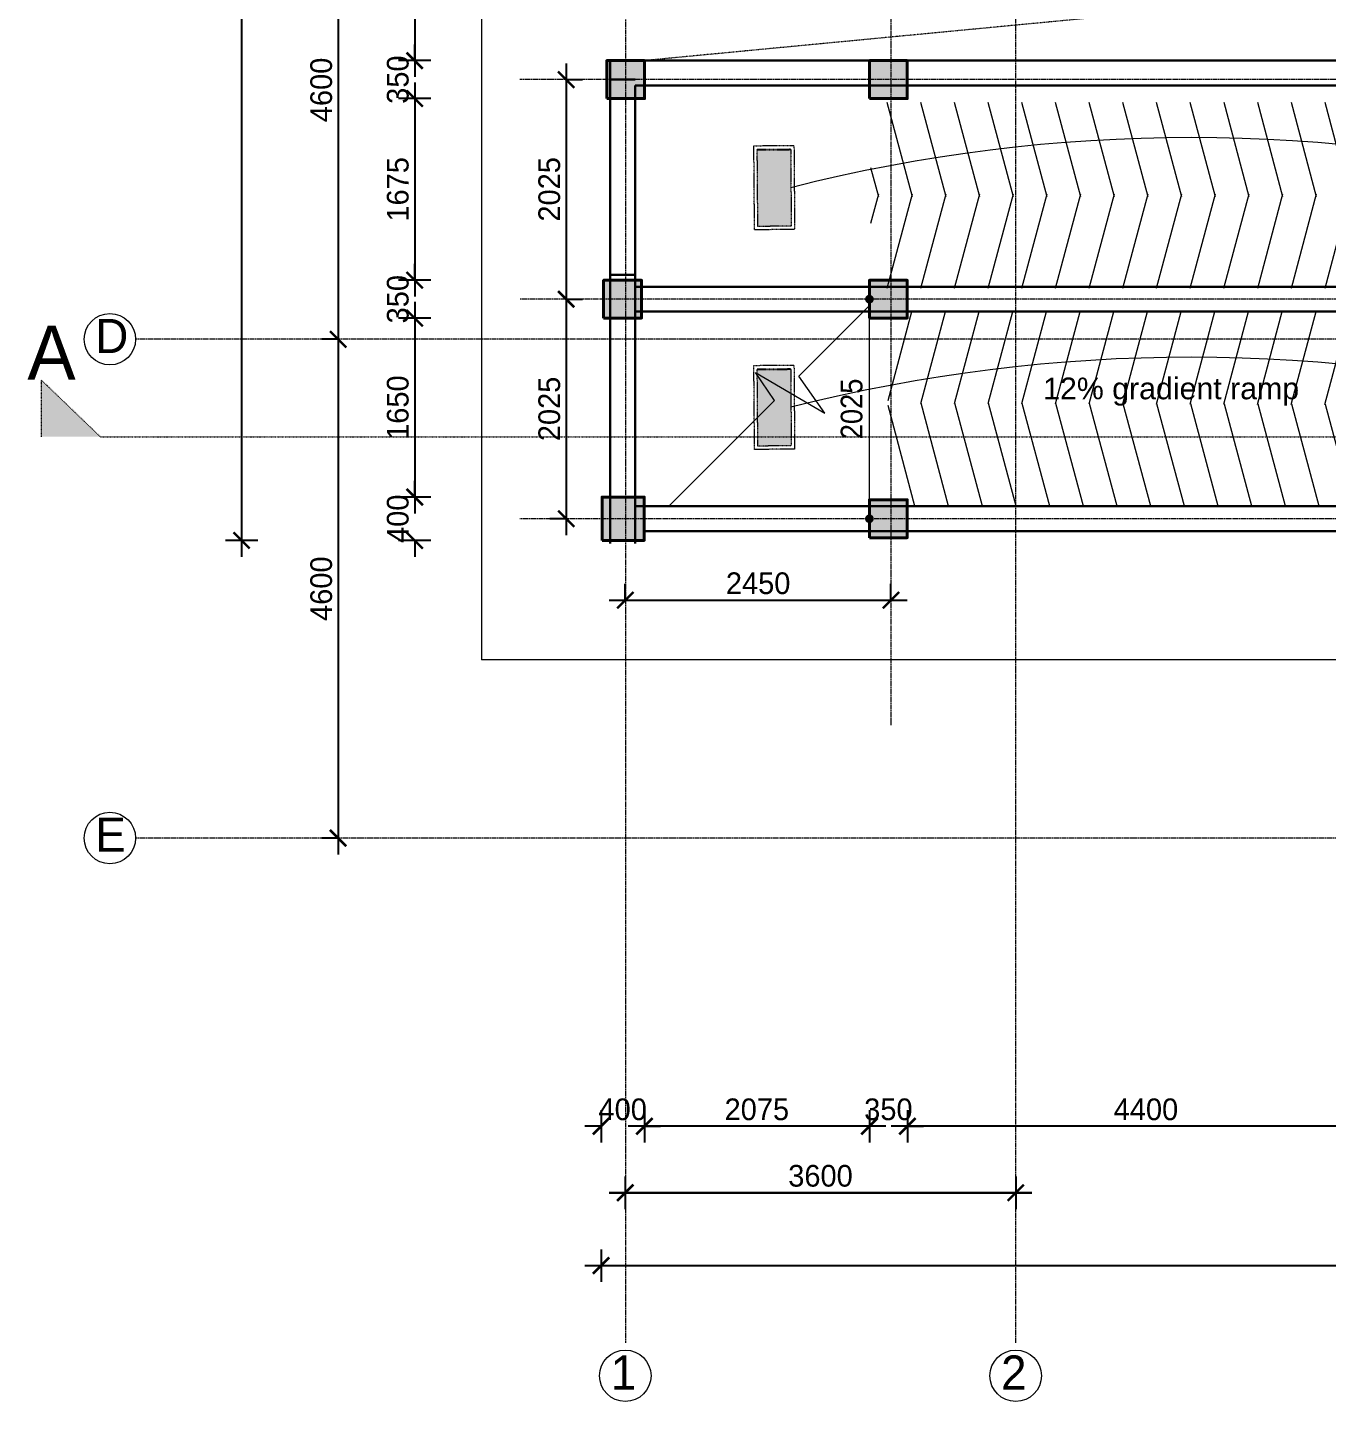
# Model space of a CAD drawing. Header units: inches. Extents: x -3071 to 2534411, y -17796 to 388172.
# Drawn here: x 1663133 to 1675120, y 346953 to 359625 of the extents above; entities that cross this region are included whole.
import ezdxf

# ---------------------------------------------------------------- set-up
doc = ezdxf.new("R2010")
doc.units = ezdxf.units.IN
doc.header["$MEASUREMENT"] = 0
for name, pattern in [('ACAD_ISO08W100', [36, 24, -3, 6, -3]), ('CENTER', [2, 1.25, -0.25, 0.25, -0.25]), ('DASHDOT2', [12.7, 6.35, -3.175, 0, -3.175]), ('DASHED', [0.75, 0.5, -0.25])]:
    doc.linetypes.add(name, pattern=pattern)
doc.layers.add('1 x 4 recessed', color=80, linetype='CENTER')
doc.layers.add('Wires', color=1, linetype='Continuous')
for name, color, linetype, lineweight in [('A .4 col', 5, 'Continuous', 40), ('A 0.05 hatch', 252, 'Continuous', 5), ('A 0.18 steps', 6, 'Continuous', 18), ('cen', 50, 'ACAD_ISO08W100', 5), ('dotted line', 1, 'DASHED', 9), ('Grid Tag', 6, 'Continuous', 20), ('p1 walls stone outline', 4, 'Continuous', 30), ('section', 6, 'DASHDOT2', 20), ('text', 7, 'Continuous', 25)]:
    doc.layers.add(name, color=color, linetype=linetype, lineweight=lineweight)
doc.styles.add('AERIAL', font='arial.ttf', dxfattribs={"height": 10})
doc.styles.add('Archi 100', font='GOTHIC.TTF', dxfattribs={"height": 200})
doc.styles.add('ARIAL', font='arial.ttf', dxfattribs={"width": 0.9})
doc.styles.add('CG', font='GOTHIC.TTF', dxfattribs={"height": 40})
doc.styles.get("Standard").update_dxf_attribs({"font": 'GOTHIC.TTF'})
doc.dimstyles.new('Archi 100', dxfattribs={"dimtxt": 200, "dimasz": 150, "dimexe": 150, "dimexo": 300, "dimgap": 50, "dimtad": 1, "dimdec": 0, "dimrnd": 5, "dimzin": 0, "dimdsep": 46, "dimtxsty": 'Archi 100', "dimblk": 'ARCHTICK', "dimcen": 0.09, "dimdle": 150, "dimclrd": 256, "dimclre": 256, "dimclrt": 256, "dimadec": 0, "dimazin": 0, "dimtfac": 1, "dimtdec": 0, "dimtix": 1, "dimtofl": 0, "dimtmove": 0, "dimatfit": 3, "dimfxl": 150, "dimfxlon": 1, "dimtolj": 1, "dimtzin": 0, "dimlwd": -1, "dimlwe": -1, "dimarcsym": 0})
doc.dimstyles.new('el to el 200', dxfattribs={"dimtxt": 200, "dimasz": 80, "dimexe": 150, "dimexo": 150, "dimgap": 60, "dimtad": 1, "dimdec": 1, "dimlfac": -1, "dimrnd": 1, "dimdsep": 46, "dimtxsty": 'ARIAL', "dimblk": 'DOT', "dimcen": 1, "dimdle": 25, "dimse1": 1, "dimse2": 1, "dimclrd": 256, "dimclre": 256, "dimclrt": 256, "dimadec": 0, "dimazin": 0, "dimtfac": 1, "dimtdec": 1, "dimtix": 1, "dimtmove": 1, "dimatfit": 0, "dimfxl": 400, "dimfxlon": 1, "dimlwd": 9, "dimlwe": 9, "dimarcsym": 0})

# ---------------------------------------------------------------- blocks, each defined once
blk = doc.blocks.new('grid')
at = {"layer": 'Grid Tag', "linetype": 'Continuous', "ltscale": 30}
blk.add_circle((51, 48), 264, dxfattribs=at)
blk.add_attdef('GRID', (-143, -93), '', height=200)
blk = doc.blocks.new('_Dot')
at = {"color": 0, "linetype": 'ByBlock', "lineweight": -2}
blk.add_line((-0.5, 0), (-1, 0), dxfattribs=at)
at = {"color": 0, "linetype": 'ByBlock', "const_width": 0.5}
blk.add_lwpolyline([(-0.25, 0, 1), (0.25, 0, 1)], format="xyb", close=True, dxfattribs=at)
blk = doc.blocks.new('*D711')
at = {"layer": 'Defpoints', "lineweight": 9, "ltscale": 20, "transparency": 16777216}
blk.add_line((1670896, 355174), (1670896, 357039), dxfattribs=at)
at = {"layer": 'Defpoints', "color": 0, "ltscale": 20, "transparency": 16777216}
for p in [(1670896, 357119), (1671071, 357119), (1671071, 355094)]:
    blk.add_point(p, dxfattribs=at)
at = {"layer": 'Defpoints', "lineweight": 9, "ltscale": 20, "transparency": 16777216, "xscale": 80, "yscale": 80, "zscale": 80}
for p, rotation in [((1670896, 357119), 89.9999999999999), ((1670896, 355094), 269.9999999999999)]:
    blk.add_blockref('_Dot', p, dxfattribs=dict(at, rotation=rotation))
at = {"layer": 'Defpoints', "ltscale": 20, "transparency": 16777216, "insert": (1670733, 356107), "char_height": 200, "attachment_point": 5, "rotation": 90, "style": 'ARIAL'}
blk.add_mtext('2025', dxfattribs=at)
blk = doc.blocks.new('_ArchTick')
at = {"color": 0, "linetype": 'ByBlock', "const_width": 0.15}
blk.add_lwpolyline([(-0.5, -0.5), (0.5, 0.5)], dxfattribs=at)
blk = doc.blocks.new('*D1008')
at = {"transparency": 16777216}
for p, q in [((1666703, 361299), (1666703, 359169)), ((1666853, 361149), (1666553, 361149)), ((1666853, 359319), (1666553, 359319))]:
    blk.add_line(p, q, dxfattribs=at)
at = {"layer": 'Defpoints', "color": 0, "transparency": 16777216}
for p in [(1668445, 361149), (1666703, 359319), (1668473, 359319)]:
    blk.add_point(p, dxfattribs=at)
at = {"transparency": 16777216, "xscale": 150, "yscale": 150, "zscale": 150}
for p, rotation in [((1666703, 361149), 90), ((1666703, 359319), 270)]:
    blk.add_blockref('_ArchTick', p, dxfattribs=dict(at, rotation=rotation))
at = {"transparency": 16777216, "insert": (1666548, 360234), "char_height": 200, "attachment_point": 5, "rotation": 90, "style": 'Archi 100'}
blk.add_mtext('\\A1;1830', dxfattribs=at)
blk = doc.blocks.new('*D1009')
at = {"transparency": 16777216}
for p, q in [((1666703, 359319), (1666703, 359469)), ((1666853, 359319), (1666553, 359319)), ((1666853, 358969), (1666553, 358969)), ((1666703, 358969), (1666703, 358819))]:
    blk.add_line(p, q, dxfattribs=at)
at = {"layer": 'Defpoints', "color": 0, "transparency": 16777216}
for p in [(1668473, 359319), (1666703, 358969), (1668473, 358969)]:
    blk.add_point(p, dxfattribs=at)
at = {"transparency": 16777216, "xscale": 150, "yscale": 150, "zscale": 150}
for p, rotation in [((1666703, 359319), 270), ((1666703, 358969), 90)]:
    blk.add_blockref('_ArchTick', p, dxfattribs=dict(at, rotation=rotation))
at = {"transparency": 16777216, "insert": (1666548, 359144), "char_height": 200, "attachment_point": 5, "rotation": 90, "style": 'Archi 100'}
blk.add_mtext('\\A1;350', dxfattribs=at)
blk = doc.blocks.new('*D1010')
at = {"transparency": 16777216}
for p, q in [((1666703, 359119), (1666703, 357144)), ((1666853, 358969), (1666553, 358969)), ((1666853, 357294), (1666553, 357294))]:
    blk.add_line(p, q, dxfattribs=at)
at = {"layer": 'Defpoints', "color": 0, "transparency": 16777216}
for p in [(1668473, 358969), (1666703, 357294), (1668446, 357294)]:
    blk.add_point(p, dxfattribs=at)
at = {"transparency": 16777216, "xscale": 150, "yscale": 150, "zscale": 150}
for p, rotation in [((1666703, 358969), 90), ((1666703, 357294), 270)]:
    blk.add_blockref('_ArchTick', p, dxfattribs=dict(at, rotation=rotation))
at = {"transparency": 16777216, "insert": (1666548, 358132), "char_height": 200, "attachment_point": 5, "rotation": 90, "style": 'Archi 100'}
blk.add_mtext('\\A1;1675', dxfattribs=at)
blk = doc.blocks.new('*D1011')
at = {"transparency": 16777216}
for p, q in [((1666703, 357294), (1666703, 357444)), ((1666853, 357294), (1666553, 357294)), ((1666853, 356944), (1666553, 356944)), ((1666703, 356944), (1666703, 356794))]:
    blk.add_line(p, q, dxfattribs=at)
at = {"layer": 'Defpoints', "color": 0, "transparency": 16777216}
for p in [(1668446, 357294), (1666703, 356944), (1668446, 356944)]:
    blk.add_point(p, dxfattribs=at)
at = {"transparency": 16777216, "xscale": 150, "yscale": 150, "zscale": 150}
for p, rotation in [((1666703, 357294), 270), ((1666703, 356944), 90)]:
    blk.add_blockref('_ArchTick', p, dxfattribs=dict(at, rotation=rotation))
at = {"transparency": 16777216, "insert": (1666548, 357119), "char_height": 200, "attachment_point": 5, "rotation": 90, "style": 'Archi 100'}
blk.add_mtext('\\A1;350', dxfattribs=at)
blk = doc.blocks.new('*D1012')
at = {"transparency": 16777216}
for p, q in [((1666703, 357094), (1666703, 355144)), ((1666853, 356944), (1666553, 356944)), ((1666853, 355294), (1666553, 355294))]:
    blk.add_line(p, q, dxfattribs=at)
at = {"layer": 'Defpoints', "color": 0, "transparency": 16777216}
for p in [(1668446, 356944), (1666703, 355294), (1668431, 355294)]:
    blk.add_point(p, dxfattribs=at)
at = {"transparency": 16777216, "xscale": 150, "yscale": 150, "zscale": 150}
for p, rotation in [((1666703, 356944), 90), ((1666703, 355294), 270)]:
    blk.add_blockref('_ArchTick', p, dxfattribs=dict(at, rotation=rotation))
at = {"transparency": 16777216, "insert": (1666548, 356119), "char_height": 200, "attachment_point": 5, "rotation": 90, "style": 'Archi 100'}
blk.add_mtext('\\A1;1650', dxfattribs=at)
blk = doc.blocks.new('*D1013')
at = {"transparency": 16777216}
for p, q in [((1666703, 355294), (1666703, 355444)), ((1666853, 355294), (1666553, 355294)), ((1666853, 354894), (1666553, 354894)), ((1666703, 354894), (1666703, 354744))]:
    blk.add_line(p, q, dxfattribs=at)
at = {"layer": 'Defpoints', "color": 0, "transparency": 16777216}
for p in [(1668431, 355294), (1666703, 354894), (1668422, 354894)]:
    blk.add_point(p, dxfattribs=at)
at = {"transparency": 16777216, "xscale": 150, "yscale": 150, "zscale": 150}
for p, rotation in [((1666703, 355294), 270), ((1666703, 354894), 90)]:
    blk.add_blockref('_ArchTick', p, dxfattribs=dict(at, rotation=rotation))
at = {"transparency": 16777216, "insert": (1666548, 355094), "char_height": 200, "attachment_point": 5, "rotation": 90, "style": 'Archi 100'}
blk.add_mtext('\\A1;400', dxfattribs=at)
blk = doc.blocks.new('*D1016')
at = {"transparency": 16777216}
for p, q in [((1665997, 361499), (1665997, 356599)), ((1666147, 361349), (1665847, 361349)), ((1665997, 356749), (1665847, 356749))]:
    blk.add_line(p, q, dxfattribs=at)
at = {"layer": 'Defpoints', "color": 0, "transparency": 16777216}
for p in [(1668645, 361349), (1665997, 356749), (1665997, 356749)]:
    blk.add_point(p, dxfattribs=at)
at = {"transparency": 16777216, "xscale": 150, "yscale": 150, "zscale": 150}
for p, rotation in [((1665997, 361349), 90), ((1665997, 356749), 270)]:
    blk.add_blockref('_ArchTick', p, dxfattribs=dict(at, rotation=rotation))
at = {"transparency": 16777216, "insert": (1665842, 359049), "char_height": 200, "attachment_point": 5, "rotation": 90, "style": 'Archi 100'}
blk.add_mtext('\\A1;4600', dxfattribs=at)
blk = doc.blocks.new('*D1017')
at = {"transparency": 16777216}
for p, q in [((1665997, 356899), (1665997, 351999)), ((1665997, 356749), (1665847, 356749)), ((1665997, 352149), (1665847, 352149))]:
    blk.add_line(p, q, dxfattribs=at)
at = {"layer": 'Defpoints', "color": 0, "transparency": 16777216}
for p in [(1665997, 356749), (1665997, 352149), (1665997, 352149)]:
    blk.add_point(p, dxfattribs=at)
at = {"transparency": 16777216, "xscale": 150, "yscale": 150, "zscale": 150}
for p, rotation in [((1665997, 356749), 90), ((1665997, 352149), 270)]:
    blk.add_blockref('_ArchTick', p, dxfattribs=dict(at, rotation=rotation))
at = {"transparency": 16777216, "insert": (1665842, 354449), "char_height": 200, "attachment_point": 5, "rotation": 90, "style": 'Archi 100'}
blk.add_mtext('\\A1;4600', dxfattribs=at)
blk = doc.blocks.new('*D1018')
at = {"transparency": 16777216}
for p, q in [((1665107, 369199), (1665107, 354744)), ((1665257, 369049), (1664957, 369049)), ((1665257, 354894), (1664957, 354894))]:
    blk.add_line(p, q, dxfattribs=at)
at = {"layer": 'Defpoints', "color": 0, "transparency": 16777216}
for p in [(1668486, 369049), (1665107, 354894), (1668472, 354894)]:
    blk.add_point(p, dxfattribs=at)
at = {"transparency": 16777216, "xscale": 150, "yscale": 150, "zscale": 150}
for p, rotation in [((1665107, 369049), 90), ((1665107, 354894), 270)]:
    blk.add_blockref('_ArchTick', p, dxfattribs=dict(at, rotation=rotation))
at = {"transparency": 16777216, "insert": (1664952, 361972), "char_height": 200, "attachment_point": 5, "rotation": 90, "style": 'Archi 100'}
blk.add_mtext('\\A1;14155', dxfattribs=at)
blk = doc.blocks.new('*D1070')
at = {"transparency": 16777216}
for p, q in [((1671246, 349641), (1671246, 349341)), ((1675646, 349641), (1675646, 349341)), ((1675796, 349491), (1671096, 349491))]:
    blk.add_line(p, q, dxfattribs=at)
at = {"layer": 'Defpoints', "color": 0, "transparency": 16777216}
for p in [(1671246, 354919), (1675646, 354919), (1671246, 349491)]:
    blk.add_point(p, dxfattribs=at)
at = {"transparency": 16777216, "xscale": 150, "yscale": 150, "zscale": 150, "rotation": 180}
blk.add_blockref('_ArchTick', (1671246, 349491), dxfattribs=at)
at = {"transparency": 16777216, "xscale": 150, "yscale": 150, "zscale": 150}
blk.add_blockref('_ArchTick', (1675646, 349491), dxfattribs=at)
at = {"transparency": 16777216, "insert": (1673446, 349646), "char_height": 200, "attachment_point": 5, "style": 'Archi 100'}
blk.add_mtext('\\A1;4400', dxfattribs=at)
blk = doc.blocks.new('*D1071')
at = {"transparency": 16777216}
for p, q in [((1670896, 349641), (1670896, 349341)), ((1671246, 349641), (1671246, 349341)), ((1670896, 349491), (1670746, 349491)), ((1671246, 349491), (1671396, 349491))]:
    blk.add_line(p, q, dxfattribs=at)
at = {"layer": 'Defpoints', "color": 0, "transparency": 16777216}
for p in [(1670896, 354919), (1671246, 354919), (1670896, 349491)]:
    blk.add_point(p, dxfattribs=at)
at = {"transparency": 16777216, "xscale": 150, "yscale": 150, "zscale": 150}
blk.add_blockref('_ArchTick', (1670896, 349491), dxfattribs=at)
at = {"transparency": 16777216, "xscale": 150, "yscale": 150, "zscale": 150, "rotation": 180}
blk.add_blockref('_ArchTick', (1671246, 349491), dxfattribs=at)
at = {"transparency": 16777216, "insert": (1671071, 349646), "char_height": 200, "attachment_point": 5, "style": 'Archi 100'}
blk.add_mtext('\\A1;350', dxfattribs=at)
blk = doc.blocks.new('*D1072')
at = {"transparency": 16777216}
for p, q in [((1668821, 349641), (1668821, 349341)), ((1670896, 349641), (1670896, 349341)), ((1671046, 349491), (1668671, 349491))]:
    blk.add_line(p, q, dxfattribs=at)
at = {"layer": 'Defpoints', "color": 0, "transparency": 16777216}
for p in [(1668821, 354894), (1670896, 354919), (1668821, 349491)]:
    blk.add_point(p, dxfattribs=at)
at = {"transparency": 16777216, "xscale": 150, "yscale": 150, "zscale": 150, "rotation": 180}
blk.add_blockref('_ArchTick', (1668821, 349491), dxfattribs=at)
at = {"transparency": 16777216, "xscale": 150, "yscale": 150, "zscale": 150}
blk.add_blockref('_ArchTick', (1670896, 349491), dxfattribs=at)
at = {"transparency": 16777216, "insert": (1669858, 349646), "char_height": 200, "attachment_point": 5, "style": 'Archi 100'}
blk.add_mtext('\\A1;2075', dxfattribs=at)
blk = doc.blocks.new('*D1073')
at = {"transparency": 16777216}
for p, q in [((1668422, 349641), (1668422, 349341)), ((1668821, 349641), (1668821, 349341)), ((1668422, 349491), (1668272, 349491)), ((1668821, 349491), (1668971, 349491))]:
    blk.add_line(p, q, dxfattribs=at)
at = {"layer": 'Defpoints', "color": 0, "transparency": 16777216}
for p in [(1668422, 354894), (1668821, 354894), (1668422, 349491)]:
    blk.add_point(p, dxfattribs=at)
at = {"transparency": 16777216, "xscale": 150, "yscale": 150, "zscale": 150}
blk.add_blockref('_ArchTick', (1668422, 349491), dxfattribs=at)
at = {"transparency": 16777216, "xscale": 150, "yscale": 150, "zscale": 150, "rotation": 180}
blk.add_blockref('_ArchTick', (1668821, 349491), dxfattribs=at)
at = {"transparency": 16777216, "insert": (1668621, 349646), "char_height": 200, "attachment_point": 5, "style": 'Archi 100'}
blk.add_mtext('\\A1;400', dxfattribs=at)
blk = doc.blocks.new('*D1084')
at = {"transparency": 16777216}
for p, q in [((1668645, 349028), (1668645, 348728)), ((1672245, 349028), (1672245, 348728)), ((1668495, 348878), (1672395, 348878))]:
    blk.add_line(p, q, dxfattribs=at)
at = {"layer": 'Defpoints', "color": 0, "transparency": 16777216}
for p in [(1668645, 355094), (1672245, 355094), (1672245, 348878)]:
    blk.add_point(p, dxfattribs=at)
at = {"transparency": 16777216, "xscale": 150, "yscale": 150, "zscale": 150, "rotation": 180}
blk.add_blockref('_ArchTick', (1668645, 348878), dxfattribs=at)
at = {"transparency": 16777216, "xscale": 150, "yscale": 150, "zscale": 150}
blk.add_blockref('_ArchTick', (1672245, 348878), dxfattribs=at)
at = {"transparency": 16777216, "insert": (1670445, 349033), "char_height": 200, "attachment_point": 5, "style": 'Archi 100'}
blk.add_mtext('\\A1;3600', dxfattribs=at)
blk = doc.blocks.new('*D1085')
at = {"transparency": 16777216}
for p, q in [((1668645, 349028), (1668645, 348728)), ((1672245, 349028), (1672245, 348728)), ((1672395, 348878), (1668495, 348878))]:
    blk.add_line(p, q, dxfattribs=at)
at = {"layer": 'Defpoints', "color": 0, "transparency": 16777216}
for p in [(1668645, 355094), (1672245, 355094), (1668645, 348878)]:
    blk.add_point(p, dxfattribs=at)
at = {"transparency": 16777216, "xscale": 150, "yscale": 150, "zscale": 150, "rotation": 180}
blk.add_blockref('_ArchTick', (1668645, 348878), dxfattribs=at)
at = {"transparency": 16777216, "xscale": 150, "yscale": 150, "zscale": 150}
blk.add_blockref('_ArchTick', (1672245, 348878), dxfattribs=at)
at = {"transparency": 16777216, "insert": (1670445, 349033), "char_height": 200, "attachment_point": 5, "style": 'Archi 100'}
blk.add_mtext('\\A1;3600', dxfattribs=at)
blk = doc.blocks.new('*D1086')
at = {"transparency": 16777216}
for p, q in [((1668422, 348356), (1668422, 348056)), ((1707495, 348356), (1707495, 348056)), ((1668272, 348206), (1707645, 348206))]:
    blk.add_line(p, q, dxfattribs=at)
at = {"layer": 'Defpoints', "color": 0, "transparency": 16777216}
for p in [(1668422, 354894), (1707495, 351949), (1707495, 348206)]:
    blk.add_point(p, dxfattribs=at)
at = {"transparency": 16777216, "xscale": 150, "yscale": 150, "zscale": 150, "rotation": 180}
blk.add_blockref('_ArchTick', (1668422, 348206), dxfattribs=at)
at = {"transparency": 16777216, "xscale": 150, "yscale": 150, "zscale": 150}
blk.add_blockref('_ArchTick', (1707495, 348206), dxfattribs=at)
at = {"transparency": 16777216, "insert": (1687958, 348361), "char_height": 200, "attachment_point": 5, "style": 'Archi 100'}
blk.add_mtext('\\A1;39075', dxfattribs=at)
blk = doc.blocks.new('*D1255')
at = {"transparency": 16777216}
for p, q in [((1668100, 359294), (1668100, 356969)), ((1668100, 359144), (1668250, 359144)), ((1668100, 357119), (1668250, 357119))]:
    blk.add_line(p, q, dxfattribs=at)
at = {"layer": 'Defpoints', "color": 0, "transparency": 16777216}
for p in [(1667994, 359144), (1667994, 357119), (1668100, 357119)]:
    blk.add_point(p, dxfattribs=at)
at = {"transparency": 16777216, "xscale": 150, "yscale": 150, "zscale": 150}
for p, rotation in [((1668100, 359144), 90), ((1668100, 357119), 270)]:
    blk.add_blockref('_ArchTick', p, dxfattribs=dict(at, rotation=rotation))
at = {"transparency": 16777216, "insert": (1667945, 358132), "char_height": 200, "attachment_point": 5, "rotation": 90, "style": 'Archi 100'}
blk.add_mtext('\\A1;2025', dxfattribs=at)
blk = doc.blocks.new('*D1256')
at = {"transparency": 16777216}
for p, q in [((1668100, 357269), (1668100, 354944)), ((1668100, 357119), (1668250, 357119)), ((1668100, 355094), (1667950, 355094))]:
    blk.add_line(p, q, dxfattribs=at)
at = {"layer": 'Defpoints', "color": 0, "transparency": 16777216}
for p in [(1667994, 357119), (1668100, 355094), (1668100, 355094)]:
    blk.add_point(p, dxfattribs=at)
at = {"transparency": 16777216, "xscale": 150, "yscale": 150, "zscale": 150}
for p, rotation in [((1668100, 357119), 90), ((1668100, 355094), 270)]:
    blk.add_blockref('_ArchTick', p, dxfattribs=dict(at, rotation=rotation))
at = {"transparency": 16777216, "insert": (1667945, 356107), "char_height": 200, "attachment_point": 5, "rotation": 90, "style": 'Archi 100'}
blk.add_mtext('\\A1;2025', dxfattribs=at)
blk = doc.blocks.new('*D1258')
at = {"transparency": 16777216}
for p, q in [((1668645, 354343), (1668645, 354493)), ((1671095, 354343), (1671095, 354493)), ((1668495, 354343), (1671245, 354343))]:
    blk.add_line(p, q, dxfattribs=at)
at = {"layer": 'Defpoints', "color": 0, "transparency": 16777216}
for p in [(1671095, 354343), (1668645, 354230), (1671095, 354230)]:
    blk.add_point(p, dxfattribs=at)
at = {"transparency": 16777216, "xscale": 150, "yscale": 150, "zscale": 150, "rotation": 180}
blk.add_blockref('_ArchTick', (1668645, 354343), dxfattribs=at)
at = {"transparency": 16777216, "xscale": 150, "yscale": 150, "zscale": 150}
blk.add_blockref('_ArchTick', (1671095, 354343), dxfattribs=at)
at = {"transparency": 16777216, "insert": (1669870, 354498), "char_height": 200, "attachment_point": 5, "style": 'Archi 100'}
blk.add_mtext('\\A1;2450', dxfattribs=at)
blk = doc.blocks.new('2 ft panel')
at = {"layer": '1 x 4 recessed', "lineweight": 0}
h = blk.add_hatch(dxfattribs=at)
h.set_pattern_fill('AR-SAND', color=256, scale=6.25)
h.set_pattern_definition([(37.5, (-417982.219, 97562.351), (-0.39370849, 12.04264856), [0, -9.5, 0, -10.625, 0, -10.15625]), (7.5, (-417982.219, 97562.351), (11.0611044, 17.6384129), [0, -5.125, 0, -8.5625, 0, -3.28125]), (327.5, (-417989.906, 97562.351), (19.46338664, 0.03536908), [0, -3.125, 0, -11.25, 0, -14.6875]), (317.5, (-417989.906, 97562.351), (18.7882913, 5.4854723), [0, -1.5625, 0, -7.375, 0, -8.4375])])
h.paths.add_polyline_path([(287, -125), (287, 125), (-288, 125), (-288, -125)])
at = {"layer": '1 x 4 recessed'}
blk.add_line((287, 125), (287, -125), dxfattribs=at)
at = {"layer": '1 x 4 recessed', "lineweight": 0}
for points in [[(316, -150), (-313, -150), (-313, 150), (316, 150)], [(287, -125), (-288, -125), (-288, 125), (287, 125)], [(316, 150), (316, -150)]]:
    blk.add_lwpolyline(points, dxfattribs=at)

msp = doc.modelspace()

# ---------------------------------------------------------------- hatches: boundary and pattern name
at = {"layer": 'A .4 col', "linetype": 'Continuous'}
h = msp.add_hatch(color=256, dxfattribs=at)
h.dxf.hatch_style = 1
h.paths.add_polyline_path([(1668473.32, 358969.4), (1668823.32, 358969.4), (1668823.32, 359319.4), (1668473.32, 359319.4)])
h = msp.add_hatch(color=256, dxfattribs=at)
h.dxf.hatch_style = 1
h.paths.add_polyline_path([(1670895.55, 358969.4), (1671245.55, 358969.4), (1671245.55, 359319.4), (1670895.55, 359319.4)])
h = msp.add_hatch(color=256, dxfattribs=at)
h.dxf.hatch_style = 1
h.paths.add_polyline_path([(1668445.55, 356944.41), (1668795.55, 356944.41), (1668795.55, 357294.41), (1668445.55, 357294.41)])
h = msp.add_hatch(color=256, dxfattribs=at)
h.dxf.hatch_style = 1
h.paths.add_polyline_path([(1670895.55, 356944.4), (1671245.55, 356944.4), (1671245.55, 357294.4), (1670895.55, 357294.4)])
h = msp.add_hatch(color=256, dxfattribs=at)
h.dxf.hatch_style = 1
h.paths.add_polyline_path([(1668420.55, 354894.41), (1668820.55, 354894.41), (1668820.55, 355294.41), (1668420.55, 355294.41)])
h = msp.add_hatch(color=256, dxfattribs=at)
h.dxf.hatch_style = 1
h.paths.add_polyline_path([(1670895.55, 354919.4), (1671245.55, 354919.4), (1671245.55, 355269.4), (1670895.55, 355269.4)])
at = {"layer": 'A 0.05 hatch'}
h = msp.add_hatch(dxfattribs=at)
h.set_pattern_fill('_USER', color=256, scale=300, angle=285, style=0, pattern_type=0)
h.set_pattern_definition([(105, (1838850.58, 504696.66), (-289.77775, -77.6457), [])])
h.paths.add_polyline_path([(1676265.37, 358932.51), (1676265.37, 358807.51), (1676040.37, 358807.51), (1676040.37, 358932.51), (1670910.36, 358932.51), (1670910.36, 358062.51), (1688215.37, 358062.51), (1688215.37, 358932.51)])
h = msp.add_hatch(dxfattribs=at)
h.set_pattern_fill('_USER', color=256, scale=300, angle=285, style=0, pattern_type=0)
h.set_pattern_definition([(255, (1838850.58, 211455.26), (-289.77775, 77.6457), [])])
h.paths.add_polyline_path([(1676265.37, 357219.41), (1676265.37, 357344.41), (1676040.37, 357344.41), (1676040.37, 357219.41), (1670910.36, 357219.41), (1670910.36, 358089.41), (1688215.37, 358089.41), (1688215.37, 357219.41)])
h = msp.add_hatch(dxfattribs=at)
h.set_pattern_fill('_USER', color=256, scale=300, angle=285, style=0, pattern_type=0)
h.set_pattern_definition([(75, (1671052.7, 356129.4), (289.778, -77.6457), [])])
h.paths.add_polyline_path([(1676045.55, 357004.13), (1676045.55, 356894.41), (1675820.55, 356894.41), (1675820.55, 357004.14), (1671067.71, 357004.41), (1671067.71, 356159.41), (1688372.71, 356106.91), (1688372.71, 357003.43), (1676377.71, 357004.11), (1676377.71, 356894.41), (1676152.71, 356894.41), (1676152.71, 357004.12)])
h = msp.add_hatch(dxfattribs=at)
h.set_pattern_fill('_USER', color=256, scale=300, angle=285, style=0, pattern_type=0)
h.set_pattern_definition([(285, (1671052.7, 356192.17), (289.778, 77.6457), [])])
h.paths.add_polyline_path([(1683072.71, 355319.41), (1683522.71, 355319.41), (1683522.71, 355209.41), (1688372.71, 355209.41), (1688372.71, 356106.91), (1671067.71, 356162.17), (1671067.71, 355209.41), (1675872.71, 355209.41), (1675872.71, 355319.41), (1676322.71, 355319.41), (1676322.71, 355209.41), (1683072.71, 355209.41)])
at = {"layer": 'section'}
msp.add_hatch(color=256, dxfattribs=at).paths.add_polyline_path([(1663261.12, 356372.42), (1663261.12, 355850.08), (1663804.72, 355850.08)])

# ---------------------------------------------------------------- linework, layer by layer
at = {"layer": 'A .4 col', "linetype": 'Continuous'}
for points in [[(1668473.32, 358969.4), (1668823.32, 358969.4), (1668823.32, 359319.4), (1668473.32, 359319.4)], [(1670895.55, 358969.4), (1671245.55, 358969.4), (1671245.55, 359319.4), (1670895.55, 359319.4)], [(1668445.55, 356944.41), (1668795.55, 356944.41), (1668795.55, 357294.41), (1668445.55, 357294.41)], [(1670895.55, 356944.4), (1671245.55, 356944.4), (1671245.55, 357294.4), (1670895.55, 357294.4)], [(1668430.55, 354894.41), (1668820.55, 354894.41), (1668820.55, 355294.41), (1668430.55, 355294.41)], [(1670895.55, 354919.4), (1671245.55, 354919.4), (1671245.55, 355269.4), (1670895.55, 355269.4)]]:
    msp.add_lwpolyline(points, close=True, dxfattribs=at)
at = {"layer": 'A 0.18 steps', "ltscale": 20}
for p, q in [((1670243.78, 356408.01), (1670895.55, 357059.78)), ((1670020.16, 356184.39), (1669844.4, 356442.86)), ((1669844.4, 356442.86), (1670484.5, 356066.89)), ((1670484.5, 356066.89), (1670243.78, 356408.01)), ((1669045.18, 355209.41), (1670020.16, 356184.39))]:
    msp.add_line(p, q, dxfattribs=at)
at = {"layer": 'cen', "ltscale": 2}
for p, q in [((1668645.4, 374438.91), (1668645.4, 347494.76)), ((1672245.4, 347494.76), (1672245.4, 374438.91)), ((1671095.39, 353190.07), (1671095.39, 360934.39)), ((1692898.32, 359144.4), (1667672.6, 359144.4)), ((1692870.55, 357119.41), (1667672.6, 357119.41)), ((1711810.4, 356749.4), (1664130.4, 356749.4)), ((1692875.55, 355094.41), (1667672.6, 355094.41)), ((1711810.4, 352149.4), (1664130.4, 352149.4))]:
    msp.add_line(p, q, dxfattribs=at)
at = {"layer": 'dotted line', "linetype": 'Continuous', "ltscale": 1000}
for p in [(1667318.6, 369864.4), (1686520.4, 353794.41)]:
    msp.add_line(p, (1667318.6, 353794.41), dxfattribs=at)
at = {"layer": 'p1 walls stone outline'}
for p, q in [((1668505.55, 354864.4), (1668505.55, 359319.4)), ((1668505.55, 359319.4), (1688345.55, 359319.4)), ((1668505.55, 359144.41), (1668735.55, 359144.41)), ((1668735.55, 359089.4), (1668735.55, 354864.4)), ((1668735.55, 359089.4), (1688345.55, 359089.4)), ((1668505.55, 357344.52), (1668505.55, 355209.41)), ((1668505.55, 357344.52), (1668735.55, 357344.52)), ((1668735.55, 357234.41), (1678095.55, 357234.41)), ((1668735.55, 357004.41), (1678095.55, 357004.41)), ((1668735.55, 355209.41), (1668820.55, 355209.41)), ((1668735.55, 355209.41), (1688095.55, 355209.41)), ((1668820.55, 354979.41), (1688020.4, 354979.41))]:
    msp.add_line(p, q, dxfattribs=at)
at = {"layer": 'section'}
for p, q in [((1687995.4, 361149.4), (1668823.32, 359319.4)), ((1663261.12, 355850.08), (1663261.12, 356372.42)), ((1663261.12, 356372.42), (1663804.72, 355850.08)), ((1663804.72, 355850.08), (1711637.51, 355850.08))]:
    msp.add_line(p, q, dxfattribs=at)
at = {"layer": 'Wires', "lineweight": 9}
for centre in [(1673863.25, 343631.19), (1673863.25, 341605.42)]:
    msp.add_arc(centre, 14978.05, 75.698276, 104.264365, dxfattribs=at)

# ---------------------------------------------------------------- block references
ref = msp.add_blockref('grid', (1663846.88, 356706.3), dxfattribs=dict(xscale=0.8987445155798923, yscale=0.8987445155798923, zscale=0.8987445155798923))
ref.add_attrib('GRID', 'D', (1663758.35, 356622.52), dxfattribs={"height": 314.56})
ref = msp.add_blockref('grid', (1663846.88, 352106.3), dxfattribs=dict(xscale=0.8987445155798923, yscale=0.8987445155798923, zscale=0.8987445155798923))
ref.add_attrib('GRID', 'E', (1663758.35, 352022.52), dxfattribs={"height": 314.56})
ref = msp.add_blockref('grid', (1668599.17, 347146.7), dxfattribs=dict(xscale=0.8987445155798923, yscale=0.8987445155798923, zscale=0.8987445155798923))
ref.add_attrib('GRID', '1', (1668510.64, 347062.92), dxfattribs={"height": 314.56})
ref = msp.add_blockref('grid', (1672199.17, 347146.7), dxfattribs=dict(xscale=0.8987445155798923, yscale=0.8987445155798923, zscale=0.8987445155798923))
ref.add_attrib('GRID', '2', (1672110.64, 347062.92), dxfattribs={"height": 314.56})
at = {"layer": '1 x 4 recessed', "xscale": 1.232584708463637, "yscale": 1.232584708463637, "zscale": 1.232584708463637, "rotation": 90.44801278280978}
for p in [(1670018.65, 358146.25), (1670018.65, 356120.48)]:
    msp.add_blockref('2 ft panel', p, dxfattribs=at)

# ---------------------------------------------------------------- texts
at = {"layer": 'section', "insert": (1663354.18, 356626.01), "char_height": 500, "width": 2050.5885, "attachment_point": 5, "style": 'CG'}
msp.add_mtext('A', dxfattribs=at)
at = {"layer": 'text', "insert": (1672498.18, 356396.03), "char_height": 200, "width": 14192.8258, "attachment_point": 1, "style": 'AERIAL'}
msp.add_mtext('12% gradient ramp', dxfattribs=at)

# ---------------------------------------------------------------- dimensions: what is measured, and where the dimension line sits
for base, p1, p2, picture, middle in [((1665107.14, 354894.41), (1668486.37, 369049.4), (1668471.52, 354894.41), '*D1018', (1664952.11, 361971.9)), ((1668099.81, 357119.41), (1667993.88, 359144.4), (1667993.88, 357119.41), '*D1255', (1667944.78, 358131.9))]:
    dim = msp.add_linear_dim(base=base, p1=p1, p2=p2, angle=90, dimstyle='Archi 100')
    dim.commit()
    dim.dimension.update_dxf_attribs({"geometry": picture, "text_midpoint": middle})
for base, p1, p2, picture, middle in [((1665997.48, 356749.4), (1668645.4, 361349.4), (1665997.48, 356749.4), '*D1016', (1665842.45, 359049.4)), ((1666703.42, 359319.4), (1668445.4, 361149.4), (1668473.32, 359319.4), '*D1008', (1666548.39, 360234.4)), ((1666703.42, 358969.4), (1668473.32, 359319.4), (1668473.32, 358969.4), '*D1009', (1666548.39, 359144.4)), ((1666703.42, 357294.41), (1668473.32, 358969.4), (1668445.55, 357294.41), '*D1010', (1666548.39, 358131.9)), ((1666703.42, 356944.41), (1668445.55, 357294.41), (1668445.55, 356944.41), '*D1011', (1666548.39, 357119.41)), ((1668099.81, 355094.41), (1667993.88, 357119.41), (1668099.81, 355094.41), '*D1256', (1667944.78, 356106.91)), ((1666703.42, 355294.41), (1668445.55, 356944.41), (1668430.55, 355294.41), '*D1012', (1666548.39, 356119.41)), ((1665997.48, 352149.4), (1665997.48, 356749.4), (1665997.48, 352149.4), '*D1017', (1665842.45, 354449.4)), ((1666703.42, 354894.41), (1668430.55, 355294.41), (1668421.51, 354894.41), '*D1013', (1666548.39, 355094.41))]:
    dim = msp.add_linear_dim(base=base, p1=p1, p2=p2, angle=90, dimstyle='Archi 100', override={"dimtmove": 1})
    dim.commit()
    dim.dimension.update_dxf_attribs({"geometry": picture, "text_midpoint": middle})
for base, p1, p2, picture, middle in [((1672245.4, 348877.81), (1668645.4, 355094.41), (1672245.4, 355094.41), '*D1084', (1670445.4, 349032.84)), ((1668645.4, 348877.81), (1672245.4, 355094.41), (1668645.4, 355094.41), '*D1085', (1670445.4, 349032.84)), ((1668421.51, 349491.06), (1668820.55, 354894.41), (1668421.51, 354894.41), '*D1073', (1668621.03, 349646.1)), ((1668820.55, 349491.06), (1670895.55, 354919.4), (1668820.55, 354894.41), '*D1072', (1669858.05, 349646.1)), ((1670895.55, 349491.06), (1671245.55, 354919.4), (1670895.55, 354919.4), '*D1071', (1671070.55, 349646.1)), ((1671245.55, 349491.06), (1675645.55, 354919.4), (1671245.55, 354919.4), '*D1070', (1673445.55, 349646.1))]:
    dim = msp.add_linear_dim(base=base, p1=p1, p2=p2, dimstyle='Archi 100', override={"dimtmove": 1})
    dim.commit()
    dim.dimension.update_dxf_attribs({"geometry": picture, "text_midpoint": middle})
for base, p1, p2, picture, middle in [((1707495.4, 348205.99), (1668421.51, 354894.41), (1707495.4, 351949.4), '*D1086', (1687958.46, 348361.02)), ((1671095.39, 354343.18), (1668645.4, 354229.92), (1671095.39, 354229.92), '*D1258', (1669870.4, 354498.21))]:
    dim = msp.add_linear_dim(base=base, p1=p1, p2=p2, dimstyle='Archi 100')
    dim.commit()
    dim.dimension.update_dxf_attribs({"geometry": picture, "text_midpoint": middle})
at = {"layer": 'Defpoints', "ltscale": 20}
dim = msp.add_linear_dim(base=(1670895.55, 357119.41), p1=(1671070.55, 355094.41), p2=(1671070.55, 357119.41), angle=90, dimstyle='el to el 200', dxfattribs=at)
dim.commit()
dim.dimension.update_dxf_attribs({"geometry": '*D711', "text_midpoint": (1670733.43, 356106.91)})

doc.saveas('drawing.dxf')
